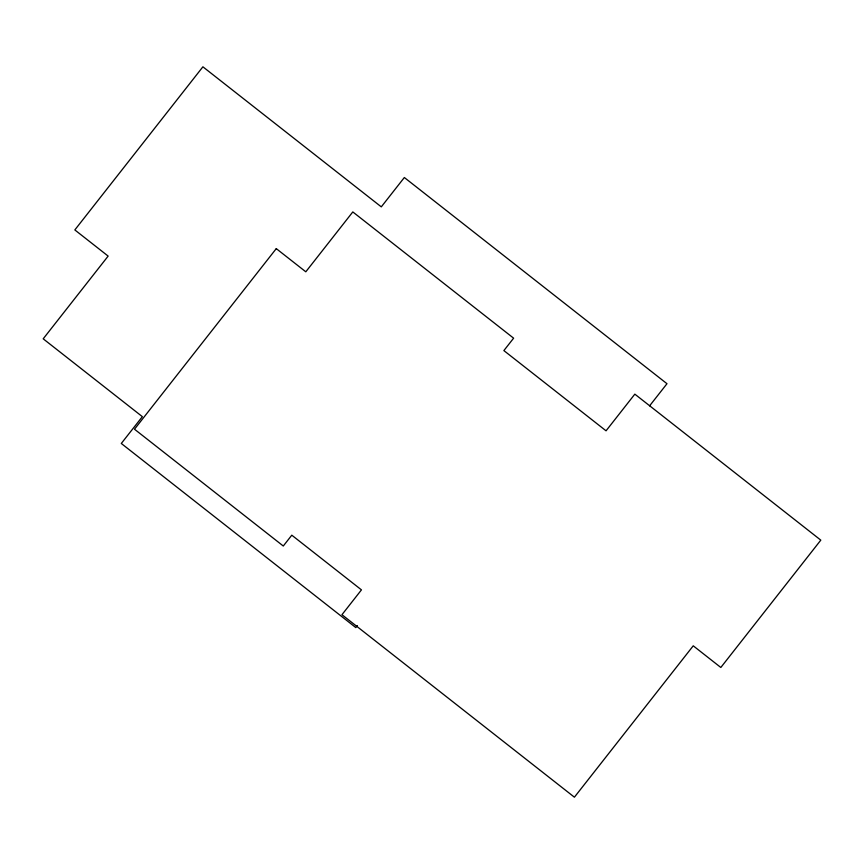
<?xml version="1.0" encoding="UTF-8"?>
<svg xmlns="http://www.w3.org/2000/svg" width="864" height="864" viewBox="0 0 864 864"><rect width="100%" height="100%" fill="white"/><g stroke="black" fill="none" stroke-linecap="round" stroke-linejoin="round"><path stroke-width="1.3" d="M357.383 625.579L355.806 627.588L121.295 443.47L142.355 416.653L43.2 338.818L108.14 256.09L74.833 229.932L202.9 66.809L381.294 206.863L404.341 177.52L666.986 383.713L649.609 405.842M276.275 248.627L134.503 429.214L283.284 546.016L291.794 535.183L361.454 589.874L341.96 614.704L574.409 797.191L693.241 645.818L720.824 667.472L820.8 540.14L634.835 394.146L606.053 430.812L503.874 350.59L513.616 338.18L352.804 211.928L305.802 271.804L276.275 248.627"/></g></svg>
